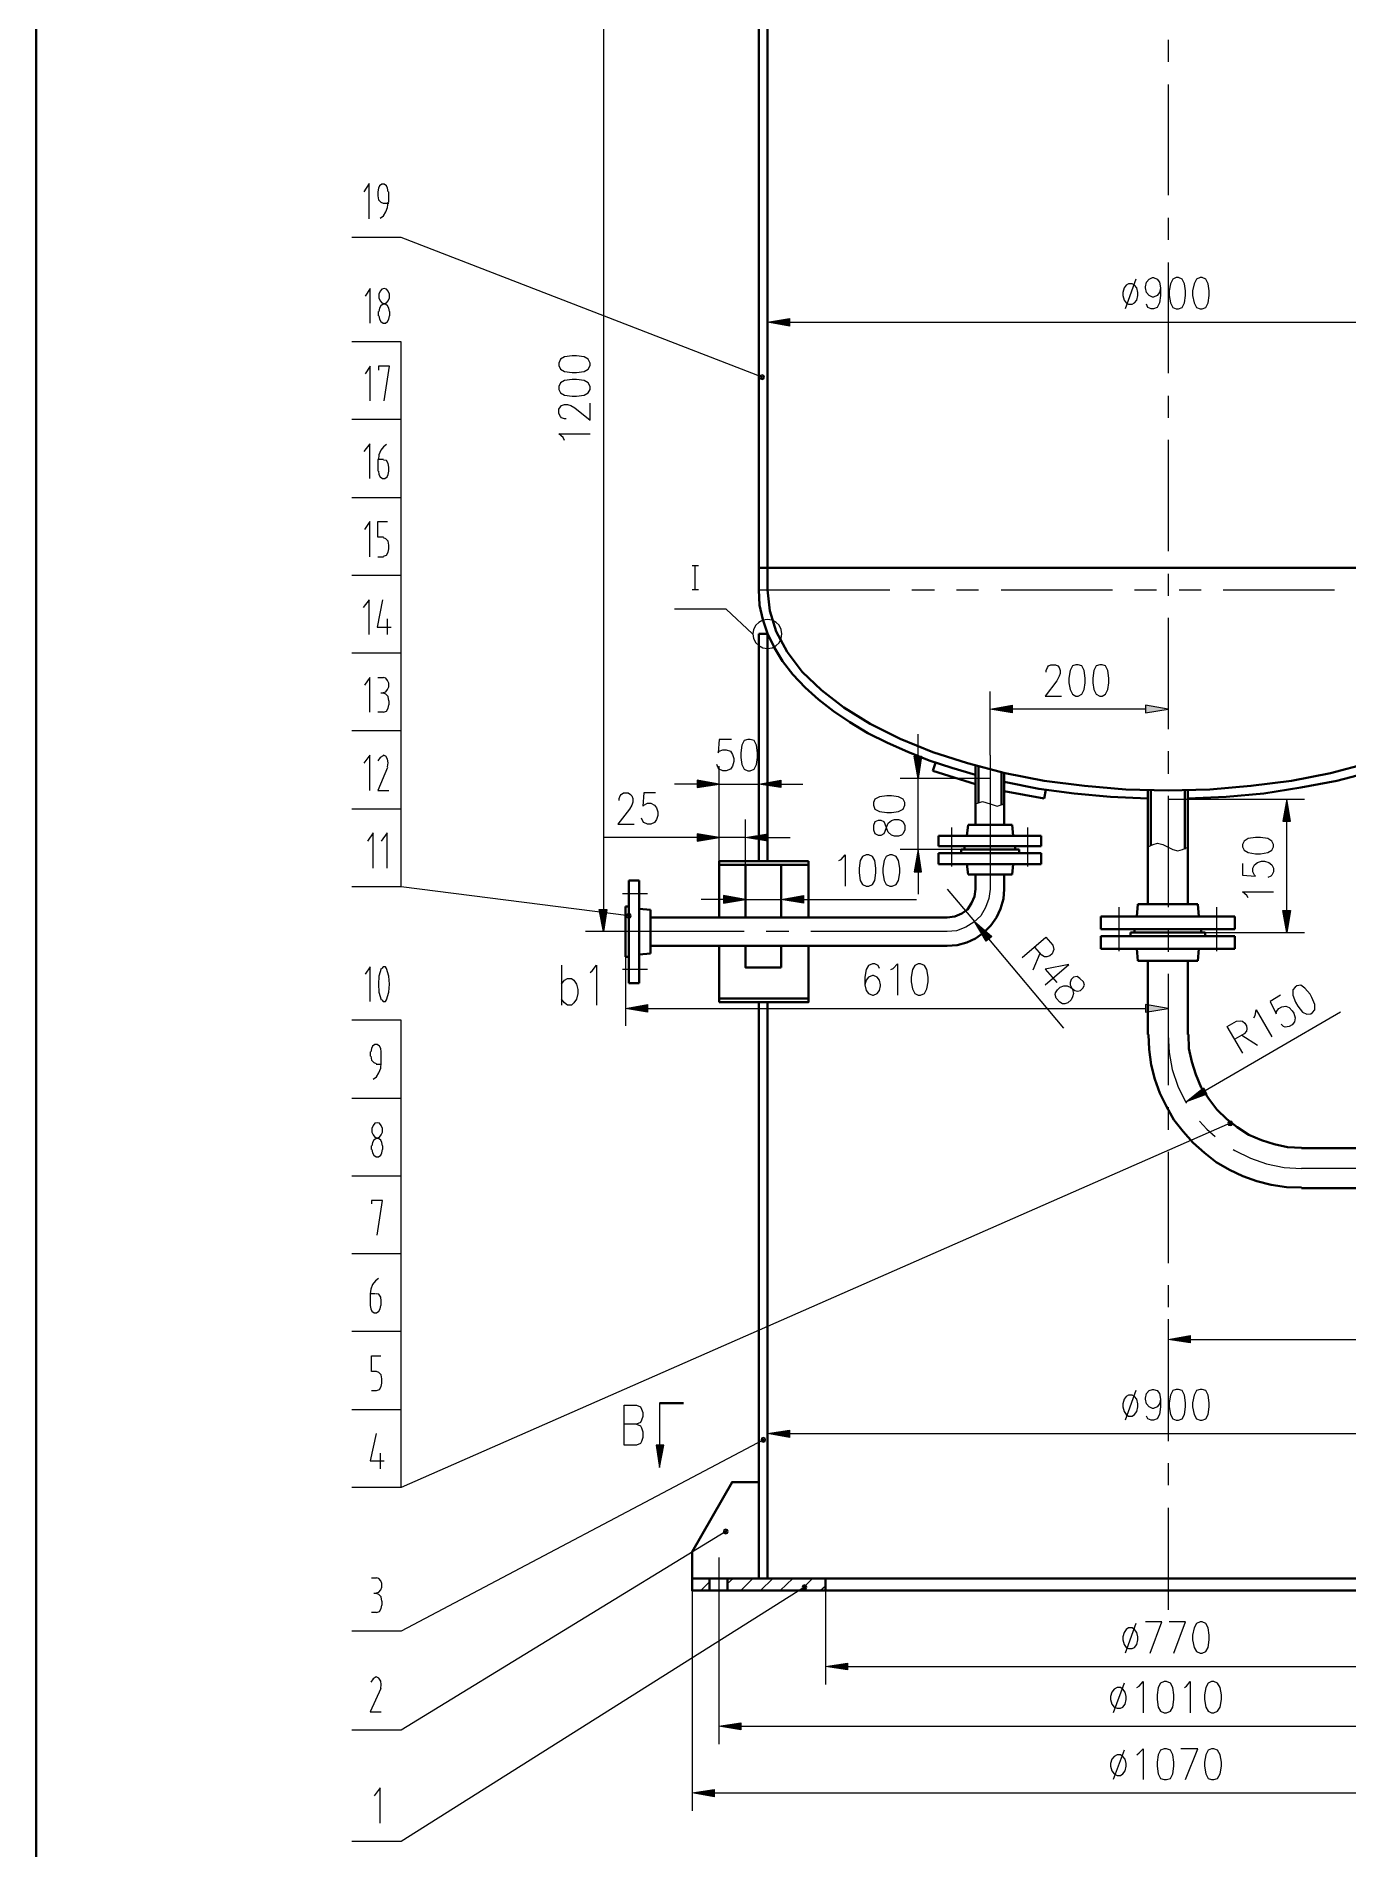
# Model space of a CAD drawing. Header units: millimetres. Extents: x -830 to 4759, y -3917 to 4295.
# Drawn here: x -830 to 645, y -495 to 1544 of the extents above; entities that cross this region are included whole.
import ezdxf

# ---------------------------------------------------------------- set-up
doc = ezdxf.new("R2010")
doc.units = ezdxf.units.MM
doc.layers.add('1', color=7, linetype='Continuous')

msp = doc.modelspace()

# ---------------------------------------------------------------- hatches: boundary and pattern name
h = msp.add_hatch(color=0)
h.dxf.hatch_style = 2
h.paths.add_polyline_path([(16.5, 1226.3), (16.5, 1217.9), (-8.3, 1222.4)])
h = msp.add_hatch(color=0)
h.dxf.hatch_style = 2
h.paths.add_polyline_path([(266.7, 791.7), (266.7, 783.2), (241.9, 787.2)])
h = msp.add_hatch(color=0)
h.dxf.hatch_style = 2
h.paths.add_polyline_path([(416.5, 791.7), (416.5, 783.2), (442, 787.2)])
h = msp.add_hatch(color=0)
h.dxf.hatch_style = 2
h.paths.add_polyline_path([(156.6, 734.4), (165, 734.4), (161.1, 709.6)])
h = msp.add_hatch(color=0)
h.dxf.hatch_style = 2
h.paths.add_polyline_path([(-87.1, 707.7), (-87.1, 699.2), (-62.4, 703.1)])
h = msp.add_hatch(color=0)
h.dxf.hatch_style = 2
h.paths.add_polyline_path([(6.7, 707.7), (6.7, 699.2), (-18.1, 703.1)])
h = msp.add_hatch(color=0)
h.dxf.hatch_style = 2
h.paths.add_polyline_path([(571, 661.4), (579.4, 661.4), (575.5, 686.2)])
h = msp.add_hatch(color=0)
h.dxf.hatch_style = 2
h.paths.add_polyline_path([(-87.1, 647.1), (-87.1, 639.2), (-62.4, 643.2)])
h = msp.add_hatch(color=0)
h.dxf.hatch_style = 2
h.paths.add_polyline_path([(-7.7, 647.1), (-7.7, 639.2), (-33.1, 643.2)])
h = msp.add_hatch(color=0)
h.dxf.hatch_style = 2
h.paths.add_polyline_path([(156.6, 604.7), (165, 604.7), (161.1, 629.5)])
h = msp.add_hatch(color=0)
h.dxf.hatch_style = 2
h.paths.add_polyline_path([(-57.8, 578), (-57.8, 569.5), (-33.1, 573.4)])
h = msp.add_hatch(color=0)
h.dxf.hatch_style = 2
h.paths.add_polyline_path([(32.1, 578), (32.1, 569.5), (7.3, 573.4)])
h = msp.add_hatch(color=0)
h.dxf.hatch_style = 2
h.paths.add_polyline_path([(-197.3, 562.4), (-188.8, 562.4), (-192.7, 537.6)])
h = msp.add_hatch(color=0)
h.dxf.hatch_style = 2
h.paths.add_polyline_path([(571, 561.1), (579.4, 561.1), (575.5, 536.3)])
h = msp.add_hatch(color=0)
h.dxf.hatch_style = 2
h.paths.add_polyline_path([(243.9, 531.7), (237.4, 526.5), (224.3, 548.7)])
h = msp.add_hatch(color=0)
h.dxf.hatch_style = 2
h.paths.add_polyline_path([(-143.2, 455.5), (-143.2, 447), (-167.9, 450.9)])
h = msp.add_hatch(color=0)
h.dxf.hatch_style = 2
h.paths.add_polyline_path([(416.5, 455.5), (416.5, 447), (442, 450.9)])
h = msp.add_hatch(color=0)
h.dxf.hatch_style = 2
h.paths.add_polyline_path([(481.7, 361.7), (485.6, 354.5), (462.2, 346)])
h = msp.add_hatch(color=0)
h.dxf.hatch_style = 2
h.paths.add_polyline_path([(466.7, 83.4), (466.7, 75), (442, 78.9)])
h = msp.add_hatch(color=0)
h.dxf.hatch_style = 2
h.paths.add_polyline_path([(-124.9, -39.7), (-133.4, -39.7), (-129.5, -65.1)])
h = msp.add_hatch(color=0)
h.dxf.hatch_style = 2
h.paths.add_polyline_path([(16.5, -22.8), (16.5, -31.3), (-8.3, -26.7)])
h = msp.add_hatch(color=0)
h.dxf.hatch_style = 2
h.paths.add_polyline_path([(81.6, -284.7), (81.6, -292.5), (56.9, -288.6)])
h = msp.add_hatch(color=0)
h.dxf.hatch_style = 2
h.paths.add_polyline_path([(-38.3, -351.8), (-38.3, -359.7), (-63, -355.7)])
h = msp.add_hatch(color=0)
h.dxf.hatch_style = 2
h.paths.add_polyline_path([(-68.2, -426.8), (-68.2, -435.2), (-93, -430.7)])

# ---------------------------------------------------------------- linework, layer by layer
at = {"layer": '1', "color": 0, "lineweight": 50}
for points in [[(-830, -3912.2), (-830, 4295.4), (4758.8, 4295.4), (4758.8, -3912.2), (-830, -3912.2)], [(-18.1, 946.1), (-18.1, 1720.9)], [(-8.3, 946.1), (-8.3, 1720.9)], [(-18.1, 946.1), (901.3, 946.1)], [(225.6, 713.5), (198.9, 721.3), (173.5, 729.8), (149.4, 739.6), (126.6, 749.4), (104.4, 760.4), (84.2, 772.8), (66, 785.2), (49, 798.2), (34.1, 811.9), (20.4, 826.3), (8.6, 841.2), (-0.5, 856.2), (-8.3, 872.5), (-13.5, 888.2), (-17.4, 904.4), (-18.1, 921.4), (-18.1, 946.1)], [(-8.3, 946.1), (-8.3, 921.4)], [(666.8, 726.6), (624.4, 715.5), (580.7, 707), (535.1, 701.1), (488.9, 697.2), (442, 695.9), (394.4, 697.2), (348.1, 701.1), (302.5, 707), (258.9, 715.5), (216.5, 726.6), (177.4, 738.9), (140.9, 753.9), (107, 770.9), (77.7, 789.1), (52.3, 808.7), (30.8, 829.5), (13.9, 851.7), (1.5, 874.5), (-5.7, 897.9), (-8.3, 921.4)], [(901.3, 921.4), (899.4, 897.9), (892.9, 875.1), (881.8, 853), (867.4, 831.5), (848.6, 811.3), (826.4, 791.7), (801, 774.1), (772.3, 757.2), (740.4, 742.2), (706.5, 728.5), (670, 716.8), (631.6, 707), (591.2, 699.2), (549.5, 692.7), (507.1, 688.8), (464.1, 686.8)], [(-18.1, 616.4), (-18.1, 871.9)], [(-8.3, 871.9), (-18.1, 871.9)], [(-8.3, 616.4), (-8.3, 871.9)], [(177.4, 718.1), (180.7, 727.2)], [(225.6, 703.1), (177.4, 718.1)], [(225.6, 724), (225.6, 657.5)], [(228.9, 723.3), (228.9, 682.3)], [(254.9, 716.8), (254.9, 679.6)], [(257.6, 716.1), (257.6, 657.5)], [(419.1, 686.8), (377.4, 688.8), (336.4, 692.7), (296.6, 697.9), (257.6, 705.7)], [(302.5, 686.8), (257.6, 695.3)], [(302.5, 686.8), (304.5, 696.6)], [(419.1, 696.6), (419.1, 568.2)], [(422.4, 696.6), (422.4, 634)], [(460.8, 696.6), (460.8, 630.1)], [(464.1, 696.6), (464.1, 568.2)], [(215.8, 645.1), (217.2, 657.5)], [(266.7, 657.5), (217.2, 657.5)], [(268, 645.1), (266.7, 657.5)], [(299.3, 645.1), (183.9, 645.1)], [(183.9, 633.4), (183.9, 645.1)], [(183.9, 633.4), (299.3, 633.4)], [(213.2, 633.4), (213.2, 629.5)], [(269.9, 633.4), (269.9, 629.5)], [(299.3, 645.1), (299.3, 633.4)], [(-62.4, 616.4), (-62.4, 553.2)], [(-62.4, 616.4), (38, 616.4)], [(-62.4, 612.5), (38, 612.5)], [(-33.1, 612.5), (-33.1, 553.2)], [(7.3, 612.5), (7.3, 553.2)], [(38, 616.4), (38, 553.2)], [(183.9, 625.6), (299.3, 625.6)], [(183.9, 613.2), (183.9, 625.6)], [(299.3, 613.2), (183.9, 613.2)], [(209.3, 629.5), (274.5, 629.5)], [(209.3, 625.6), (209.3, 629.5)], [(215.8, 613.2), (217.2, 601.5)], [(268, 613.2), (266.7, 601.5)], [(274.5, 625.6), (274.5, 629.5)], [(299.3, 625.6), (299.3, 613.2)], [(-164, 594.9), (-164, 479.6)], [(-164, 594.9), (-152.3, 594.9)], [(-152.3, 479.6), (-152.3, 594.9)], [(217.2, 601.5), (266.7, 601.5)], [(225.6, 585.2), (225.6, 601.5)], [(257.6, 585.2), (257.6, 601.5)], [(193.7, 521.3), (204.8, 522), (215.8, 525.2), (225.6, 529.8), (234.7, 536.3), (242.6, 544.1), (249.1, 553.2), (253.6, 563), (256.9, 574.1), (257.6, 585.2)], [(193.7, 553.2), (202.2, 554.5), (210, 557.8), (216.5, 562.4), (221.1, 569.5), (224.3, 576.7), (225.6, 585.2)], [(-167.9, 508.9), (-167.9, 565.6)], [(-164, 565.6), (-167.9, 565.6)], [(-152.3, 563), (-139.9, 561.7)], [(-139.9, 512.8), (-139.9, 561.7)], [(193.7, 553.2), (-139.9, 553.2)], [(516.9, 554.5), (366.4, 554.5)], [(366.4, 540.2), (366.4, 554.5)], [(406.8, 554.5), (408.1, 568.2)], [(475.2, 568.2), (408.1, 568.2)], [(476.5, 554.5), (475.2, 568.2)], [(516.9, 554.5), (516.9, 540.2)], [(-167.9, 537.6), (-167.9, 536.9)], [(366.4, 540.2), (516.9, 540.2)], [(366.4, 532.4), (516.9, 532.4)], [(366.4, 518), (366.4, 532.4)], [(399.6, 536.3), (483.7, 536.3)], [(399.6, 532.4), (399.6, 536.3)], [(404.2, 540.2), (404.2, 536.3)], [(479.1, 540.2), (479.1, 536.3)], [(483.7, 532.4), (483.7, 536.3)], [(516.9, 532.4), (516.9, 518)], [(-152.3, 511.5), (-139.9, 512.8)], [(193.7, 521.3), (-139.9, 521.3)], [(-62.4, 521.3), (-62.4, 458.1)], [(38, 521.3), (38, 458.1), (-62.4, 458.1)], [(-33.1, 521.3), (-33.1, 497.2), (7.3, 497.2)], [(7.3, 521.3), (7.3, 497.2)], [(516.9, 518), (366.4, 518)], [(406.8, 518), (408.1, 504.4)], [(476.5, 518), (475.2, 504.4)], [(-164, 508.9), (-167.9, 508.9)], [(408.1, 504.4), (475.2, 504.4)], [(419.1, 421.6), (419.1, 504.4)], [(464.1, 421.6), (464.1, 504.4)], [(-152.3, 479.6), (-164, 479.6)], [(-62.4, 462), (38, 462)], [(-18.1, -189.6), (-18.1, 458.1)], [(-8.3, -189.6), (-8.3, 458.1)], [(419.8, 421.6), (420.5, 404.7), (423.1, 387.7), (427, 371.4), (432.8, 355.8), (440, 340.8), (448.5, 325.8), (458.9, 312.8), (470, 299.8), (483, 288.7), (496, 278.3), (511, 269.8), (526, 262.6), (541.6, 256.8), (557.9, 252.8), (574.9, 250.2), (591.8, 249.6)], [(464.8, 421.6), (465.4, 406), (468.7, 391), (473.2, 376.6), (479.1, 362.3), (487.6, 349.3), (496.7, 337.6), (507.8, 326.5), (519.5, 317.4), (532.5, 308.9), (546.9, 303), (561.2, 298.5), (576.2, 295.2), (591.8, 294.5)], [(591.8, 293.9), (1009.5, 293.9)], [(591.8, 248.9), (1009.5, 248.9)], [(-102.8, 7.2), (-129.5, 7.2)], [(-93, -189.6), (-93, -159.6), (-48, -81.4), (-18.1, -81.4)], [(976.3, -203.3), (-93, -203.3), (-93, -189.6), (976.3, -189.6)], [(-93, -189.6), (-18.1, -189.6)], [(-73.5, -189.6), (-73.5, -203.3)], [(-53.3, -189.6), (-53.3, -203.3)], [(56.9, -203.3), (56.9, -189.6)]]:
    msp.add_lwpolyline(points, dxfattribs=at)
at = {"layer": '1', "color": 0, "lineweight": 25}
for points in [[(-192.7, 1711.8), (-192.7, 562.4)], [(442, 1539.8), (442, 1515)], [(442, 1489.6), (442, 1365.1)], [(-456, 1338.4), (-456, 1378.2), (-461.8, 1369)], [(-434.4, 1369), (-435.1, 1372.9), (-436.4, 1375.6), (-439, 1377.5), (-441.6, 1377.5), (-444.2, 1375.6), (-445.5, 1372.9), (-446.2, 1369)], [(-446.2, 1369), (-446.2, 1364.5)], [(-433.8, 1357.3), (-433.8, 1369)], [(-446.2, 1364.5), (-445.5, 1359.9), (-442.9, 1357.3), (-440.3, 1356)], [(-443.6, 1339.1), (-439.7, 1341.7), (-437.1, 1346.2), (-435.1, 1351.4), (-434.4, 1357.3)], [(-440.3, 1356), (-433.8, 1356)], [(442, 1339.7), (442, 1315)], [(-14.2, 1160.5), (-420.1, 1317.6), (-475.5, 1317.6)], [(442, 1289.5), (442, 1165.1)], [(397.6, 1265.4), (395, 1264.1), (392.4, 1260.9), (391.1, 1255.7), (391.1, 1252.4), (392.4, 1247.2), (395, 1243.9), (397.6, 1242.6), (401.6, 1242.6), (404.2, 1243.9), (406.8, 1247.2), (408.1, 1252.4), (408.1, 1255.7), (406.8, 1260.9), (404.2, 1264.1), (401.6, 1265.4), (397.6, 1265.4)], [(405.5, 1270.6), (393.7, 1237.4)], [(433.5, 1260.9), (432.2, 1255.7), (429.6, 1252.4), (425.7, 1250.4), (424.4, 1250.4), (420.5, 1252.4), (417.8, 1255.7), (416.5, 1260.9), (416.5, 1262.2), (417.8, 1267.4), (420.5, 1270.6), (424.4, 1272.6), (425.7, 1272.6), (429.6, 1270.6), (432.2, 1267.4), (433.5, 1260.9), (433.5, 1252.4), (432.2, 1243.9), (429.6, 1238.7), (425.7, 1237.4), (423.1, 1237.4), (419.1, 1238.7), (417.8, 1242.6)], [(451.1, 1272.6), (447.2, 1270.6), (444.6, 1265.4), (443.3, 1257.6), (443.3, 1252.4), (444.6, 1243.9), (447.2, 1238.7), (451.1, 1237.4), (453.7, 1237.4), (457.6, 1238.7), (460.2, 1243.9), (461.5, 1252.4), (461.5, 1257.6), (460.2, 1265.4), (457.6, 1270.6), (453.7, 1272.6), (451.1, 1272.6)], [(477.8, 1272.6), (473.9, 1270.6), (471.3, 1265.4), (469.3, 1257.6), (469.3, 1252.4), (471.3, 1243.9), (473.9, 1238.7), (477.8, 1237.4), (480.4, 1237.4), (484.3, 1238.7), (486.9, 1243.9), (488.2, 1252.4), (488.2, 1257.6), (486.9, 1265.4), (484.3, 1270.6), (480.4, 1272.6), (477.8, 1272.6)], [(-454.6, 1221.1), (-454.6, 1260.2), (-460.5, 1251.7)], [(-439, 1260.2), (-441.6, 1259.6), (-443.6, 1257), (-444.9, 1253.7), (-444.9, 1249.8), (-443.6, 1246.5), (-441.6, 1243.9), (-439, 1243.3), (-436.4, 1243.9), (-434.4, 1246.5), (-433.1, 1249.8), (-433.1, 1253.7), (-434.4, 1257), (-436.4, 1259.6), (-439, 1260.2)], [(-445.5, 1229.6), (-445.5, 1234.2)], [(-433.1, 1234.2), (-433.8, 1238.1), (-435.1, 1240.7), (-437.7, 1242.6), (-440.3, 1242.6), (-442.9, 1240.7), (-444.2, 1238.1), (-444.9, 1234.2)], [(-444.9, 1229.6), (-444.2, 1225.7), (-442.9, 1223.1), (-440.3, 1221.1), (-437.7, 1221.1), (-435.1, 1223.1), (-433.8, 1225.7), (-433.1, 1229.6)], [(-433.1, 1234.2), (-433.1, 1229.6)], [(-8.3, 1192.5), (-8.3, 1242.6)], [(16.5, 1226.3), (16.5, 1217.9), (-8.3, 1222.4), (16.5, 1226.3)], [(16.5, 1222.4), (866.8, 1222.4)], [(-420.1, 1113), (-420.1, 1200.3), (-475.5, 1200.3)], [(-242.9, 1173.6), (-240.9, 1169.6), (-236.4, 1167), (-227.9, 1165.7), (-222.7, 1165.7), (-214.2, 1167), (-209.6, 1169.6), (-207.7, 1173.6), (-207.7, 1176.2), (-209.6, 1180.7), (-214.2, 1183.3), (-222.7, 1184.6), (-227.9, 1184.6), (-236.4, 1183.3), (-240.9, 1180.7), (-242.9, 1176.2), (-242.9, 1173.6)], [(-454.6, 1133.8), (-454.6, 1172.9), (-460.5, 1164.4)], [(-439, 1133.8), (-433.1, 1172.9), (-445.5, 1172.9), (-445.5, 1168.3)], [(-14.2, 1163.1), (-16.1, 1162.5), (-16.8, 1160.5), (-16.1, 1158.6), (-14.2, 1157.9), (-12.2, 1158.6), (-11.6, 1160.5), (-12.2, 1162.5), (-14.2, 1163.1)], [(-14.2, 1161.8), (-15.5, 1161.2), (-14.8, 1159.2), (-13.5, 1159.2), (-12.9, 1161.2), (-14.2, 1161.8)], [(-242.9, 1146.8), (-240.9, 1142.9), (-236.4, 1140.3), (-227.9, 1139), (-222.7, 1139), (-214.2, 1140.3), (-209.6, 1142.9), (-207.7, 1146.8), (-207.7, 1150.1), (-209.6, 1154), (-214.2, 1156.6), (-222.7, 1157.9), (-227.9, 1157.9), (-236.4, 1156.6), (-240.9, 1154), (-242.9, 1150.1), (-242.9, 1146.8)], [(-234.4, 1113.6), (-236.4, 1113.6), (-239.6, 1114.9), (-240.9, 1116.2), (-242.9, 1119.5), (-242.9, 1124.7), (-240.9, 1127.3), (-239.6, 1128.6), (-236.4, 1129.9), (-233.1, 1129.9), (-229.2, 1128.6), (-224.6, 1126), (-207.7, 1112.3), (-207.7, 1131.2)], [(442, 1139.7), (442, 1114.9)], [(-420.1, 1025), (-420.1, 1113), (-475.5, 1113)], [(-455.3, 1046.5), (-455.3, 1085.6), (-461.8, 1077.1)], [(-436.4, 1084.9), (-439.7, 1082.3), (-442.9, 1078.4), (-444.9, 1073.2), (-445.5, 1068)], [(-236.4, 1089.5), (-237.7, 1092.8), (-242.9, 1096.7), (-207.7, 1096.7)], [(442, 1090.2), (442, 965)], [(-446.2, 1068), (-446.2, 1055)], [(-439.7, 1068), (-446.2, 1068)], [(-433.8, 1059.5), (-434.4, 1063.4), (-436.4, 1066.7), (-439.7, 1067.3)], [(-445.5, 1055), (-444.9, 1051.1), (-443.6, 1048.4), (-441, 1046.5), (-438.4, 1046.5), (-435.8, 1048.4), (-434.4, 1051.1), (-433.8, 1055)], [(-433.8, 1055), (-433.8, 1059.5)], [(-420.1, 937.7), (-420.1, 1025), (-475.5, 1025)], [(-455.3, 958.5), (-455.3, 998.3), (-461.2, 989.2)], [(-439.7, 980.7), (-446.2, 980.7), (-446.2, 998.3), (-435.1, 998.3)], [(-433.8, 971.6), (-434.4, 976.1), (-437.1, 978.7), (-439.7, 980)], [(-446.2, 958.5), (-439.7, 958.5)], [(-439.7, 959.2), (-436.4, 960.5), (-434.4, 963.7), (-433.8, 967.7)], [(-433.8, 967.7), (-433.8, 971.6)], [(-420.1, 850.4), (-420.1, 937.7), (-475.5, 937.7)], [(-93, 948.8), (-85.8, 948.8)], [(-89.8, 948.8), (-89.8, 922)], [(442, 939.6), (442, 914.9)], [(-93, 922), (-85.8, 922)], [(-18.1, 921.4), (129.2, 921.4)], [(153.9, 921.4), (179.4, 921.4)], [(204.1, 921.4), (228.9, 921.4)], [(254.3, 921.4), (379.4, 921.4)], [(404.2, 921.4), (428.9, 921.4)], [(454.3, 921.4), (479.1, 921.4)], [(503.9, 921.4), (629, 921.4)], [(-456, 871.2), (-456, 910.3), (-462.5, 901.8)], [(-441, 910.3), (-446.8, 879.7), (-431.2, 879.7)], [(-54.6, 899.9), (-112.6, 899.9)], [(-25.2, 871.9), (-54.6, 899.9)], [(-435.8, 888.8), (-435.8, 871.2)], [(-8.3, 888.2), (-13.5, 887.5), (-18.1, 884.9), (-21.3, 881.6), (-23.9, 877.1), (-24.6, 871.9), (-23.9, 866.7), (-21.3, 862.1), (-18.1, 858.8), (-13.5, 856.2), (-8.3, 855.6), (-3.1, 856.2), (1.5, 858.8), (4.7, 862.1), (7.3, 866.7), (8, 871.9), (7.3, 877.1), (4.7, 881.6), (1.5, 884.9), (-3.1, 887.5), (-8.3, 888.2)], [(442, 890.1), (442, 765)], [(-420.1, 763), (-420.1, 850.4), (-475.5, 850.4)], [(305.1, 828.9), (305.1, 830.8), (306.4, 834.1), (307.7, 836), (310.3, 837.3), (315.5, 837.3), (318.1, 836), (319.5, 834.1), (320.8, 830.8), (320.8, 827.6), (319.5, 824.3), (316.8, 819.1), (303.8, 802.1), (322.1, 802.1)], [(338.3, 837.3), (334.4, 836), (331.8, 830.8), (330.5, 822.3), (330.5, 817.1), (331.8, 809.3), (334.4, 804.1), (338.3, 802.1), (341, 802.1), (344.9, 804.1), (347.5, 809.3), (348.8, 817.1), (348.8, 822.3), (347.5, 830.8), (344.9, 836), (341, 837.3), (338.3, 837.3)], [(365.1, 837.3), (361.2, 836), (358.5, 830.8), (357.2, 822.3), (357.2, 817.1), (358.5, 809.3), (361.2, 804.1), (365.1, 802.1), (367.7, 802.1), (371.6, 804.1), (374.2, 809.3), (375.5, 817.1), (375.5, 822.3), (374.2, 830.8), (371.6, 836), (367.7, 837.3), (365.1, 837.3)], [(-455.3, 783.9), (-455.3, 823), (-461.2, 814.5)], [(-446.2, 823), (-439.7, 823)], [(-439.7, 806.1), (-437.1, 806.7), (-435.1, 809.3), (-433.8, 812.6), (-433.8, 816.5), (-435.1, 819.7), (-437.1, 822.3), (-439.7, 823)], [(442, 815.8), (442, 767.6)], [(-439.7, 805.4), (-442.9, 805.4)], [(-433.8, 796.9), (-434.4, 801.5), (-437.1, 804.1), (-439.7, 805.4)], [(-433.8, 796.9), (-433.8, 792.4)], [(241.9, 735.7), (241.9, 807.4)], [(-439.7, 783.9), (-446.2, 783.9)], [(-439.7, 783.9), (-436.4, 785.2), (-434.4, 788.5), (-433.8, 792.4)], [(266.7, 791.7), (266.7, 783.2), (241.9, 787.2), (266.7, 791.7)], [(416.5, 787.2), (266.7, 787.2)], [(416.5, 791.7), (416.5, 783.2), (442, 787.2), (416.5, 791.7)], [(-420.1, 675.1), (-420.1, 763), (-475.5, 763)], [(161.1, 734.4), (161.1, 759.1)], [(-455.3, 695.9), (-455.3, 735.7), (-461.8, 726.6)], [(-440.3, 735), (-443.6, 733.1), (-446.2, 729.2)], [(-435.1, 722.6), (-434.4, 727.2), (-435.1, 731.1), (-437.1, 734.4), (-440.3, 735.7)], [(-48.7, 753.3), (-62.4, 753.3), (-63.7, 738.3), (-62.4, 740.2), (-58.5, 741.5), (-54.6, 741.5), (-50, 740.2), (-47.4, 736.3), (-46.1, 731.8), (-46.1, 728.5), (-47.4, 723.3), (-50, 720), (-54.6, 718.1), (-58.5, 718.1), (-62.4, 720), (-63.7, 721.3), (-65, 725.3)], [(-30.5, 753.3), (-34.4, 752), (-37, 746.8), (-38.3, 738.3), (-38.3, 733.1), (-37, 725.3), (-34.4, 720), (-30.5, 718.1), (-27.9, 718.1), (-23.3, 720), (-20.7, 725.3), (-19.4, 733.1), (-19.4, 738.3), (-20.7, 746.8), (-23.3, 752), (-27.9, 753.3), (-30.5, 753.3)], [(156.6, 734.4), (165, 734.4), (161.1, 709.6), (156.6, 734.4)], [(241.9, 735.7), (241.9, 585.2), (240.6, 574.7), (236.7, 564.3), (231.5, 555.2), (223.7, 548), (214.5, 542.2), (204.1, 538.2), (193.7, 537.6)], [(442, 740.2), (442, 714.8)], [(-435.1, 722), (-446.2, 695.9), (-433.8, 695.9)], [(-62.4, 616.4), (-62.4, 723.3)], [(-18.1, 616.4), (-18.1, 723.3)], [(-175.1, 684.9), (-175.1, 686.8), (-173.8, 690.1), (-172.5, 691.4), (-169.9, 693.3), (-164.7, 693.3), (-162.1, 691.4), (-160.8, 690.1), (-159.5, 686.8), (-159.5, 682.9), (-160.8, 679.6), (-163.4, 675.1), (-176.4, 658.1), (-158.2, 658.1)], [(-134.1, 693.3), (-147.1, 693.3), (-148.4, 678.3), (-147.1, 679.6), (-143.2, 681.6), (-139.3, 681.6), (-135.4, 679.6), (-132.8, 676.4), (-131.5, 671.8), (-131.5, 667.9), (-132.8, 663.4), (-135.4, 660.1), (-139.3, 658.1), (-143.2, 658.1), (-147.1, 660.1), (-148.4, 661.4), (-149.7, 664.7)], [(-87.1, 703.1), (-112.6, 703.1)], [(-87.1, 707.7), (-87.1, 699.2), (-62.4, 703.1), (-87.1, 707.7)], [(-62.4, 703.1), (-18.1, 703.1)], [(6.7, 707.7), (6.7, 699.2), (-18.1, 703.1), (6.7, 707.7)], [(6.7, 703.1), (31.4, 703.1)], [(241.9, 709.6), (140.9, 709.6)], [(161.1, 629.5), (161.1, 709.6)], [(-420.1, 587.8), (-420.1, 675.1), (-475.5, 675.1)], [(110.9, 679.6), (112.2, 675.1), (117.5, 672.5), (125.9, 671.2), (131.1, 671.2), (139, 672.5), (144.2, 675.1), (146.1, 679.6), (146.1, 682.3), (144.2, 686.2), (139, 688.8), (131.1, 690.1), (125.9, 690.1), (117.5, 688.8), (112.2, 686.2), (110.9, 682.3), (110.9, 679.6)], [(225.6, 680.9), (233.4, 683.6), (241.9, 680.9), (249.7, 678.3), (257.6, 680.9)], [(442, 690.1), (442, 565)], [(442, 686.2), (595.1, 686.2)], [(571, 661.4), (579.4, 661.4), (575.5, 686.2), (571, 661.4)], [(-62.4, 612.5), (-62.4, 663.4)], [(-33.1, 612.5), (-33.1, 663.4)], [(110.9, 651.6), (112.2, 647.7), (116.2, 645.8), (119.4, 645.8), (122.7, 647.7), (124, 650.3), (125.9, 655.5), (127.2, 659.4), (131.1, 662.1), (134.4, 663.4), (139, 663.4), (142.2, 662.1), (144.2, 660.7), (146.1, 656.8), (146.1, 651.6), (144.2, 647.7), (142.2, 645.8), (139, 644.5), (134.4, 644.5), (131.1, 645.8), (127.2, 649), (125.9, 652.9), (124, 658.1), (122.7, 660.7), (119.4, 662.1), (116.2, 662.1), (112.2, 660.7), (110.9, 656.8), (110.9, 651.6)], [(198.9, 610.6), (198.9, 654.2)], [(284.3, 610.6), (284.3, 654.2)], [(575.5, 561.1), (575.5, 661.4)], [(-451.4, 608.6), (-451.4, 648.4), (-457.9, 639.2)], [(-435.8, 608.6), (-435.8, 648.4), (-442.3, 639.2)], [(-87.1, 643.2), (-191.4, 643.2)], [(-87.1, 647.1), (-87.1, 639.2), (-62.4, 643.2), (-87.1, 647.1)], [(-33.1, 643.2), (-62.4, 643.2)], [(-7.7, 647.1), (-7.7, 639.2), (-33.1, 643.2), (-7.7, 647.1)], [(-7.7, 643.2), (17.1, 643.2)], [(419.1, 632.7), (425, 635.3), (430.2, 636.6), (436.1, 635.3), (442, 632.1), (447.2, 629.5), (453, 628.2), (458.2, 629.5), (464.1, 632.1)], [(525.4, 632.7), (527.3, 628.8), (531.9, 626.2), (540.3, 624.9), (545.6, 624.9), (554, 626.2), (558.6, 628.8), (560.5, 632.7), (560.5, 635.3), (558.6, 639.2), (554, 641.9), (545.6, 643.2), (540.3, 643.2), (531.9, 641.9), (527.3, 639.2), (525.4, 635.3), (525.4, 632.7)], [(71.8, 617.1), (74.5, 618.4), (79, 623.6), (79, 588.4)], [(102.5, 623.6), (98.6, 621.7), (96, 617.1), (94.7, 608.6), (94.7, 603.4), (96, 594.9), (98.6, 590.4), (102.5, 588.4), (105.7, 588.4), (109.6, 590.4), (112.2, 594.9), (113.5, 603.4), (113.5, 608.6), (112.2, 617.1), (109.6, 621.7), (105.7, 623.6), (102.5, 623.6)], [(129.2, 623.6), (125.3, 621.7), (122.7, 617.1), (121.4, 608.6), (121.4, 603.4), (122.7, 594.9), (125.3, 590.4), (129.2, 588.4), (131.8, 588.4), (136.4, 590.4), (139, 594.9), (140.3, 603.4), (140.3, 608.6), (139, 617.1), (136.4, 621.7), (131.8, 623.6), (129.2, 623.6)], [(213.2, 629.5), (140.9, 629.5)], [(156.6, 604.7), (165, 604.7), (161.1, 629.5), (156.6, 604.7)], [(525.4, 613.8), (525.4, 600.8), (540.3, 599.5), (539, 600.8), (537.1, 604.7), (537.1, 608.6), (539, 612.5), (542.3, 615.1), (546.9, 616.4), (550.1, 616.4), (555.3, 615.1), (558.6, 612.5), (560.5, 608.6), (560.5, 604.7), (558.6, 600.8), (557.3, 599.5), (554, 598.2)], [(161.1, 604.7), (161.1, 579.3)], [(-164, 555.2), (-420.1, 587.8), (-475.5, 587.8)], [(-143.2, 579.9), (-171.2, 579.9)], [(-57.8, 573.4), (-82.6, 573.4)], [(-57.8, 578), (-57.8, 569.5), (-33.1, 573.4), (-57.8, 578)], [(-33.1, 574.7), (-33.1, 553.9)], [(-33.1, 573.4), (7.3, 573.4)], [(32.1, 578), (32.1, 569.5), (7.3, 573.4), (32.1, 578)], [(7.3, 574.7), (7.3, 553.9)], [(32.1, 573.4), (159.2, 573.4)], [(193.7, 585.2), (224.3, 548.7)], [(531.9, 575.4), (530.6, 578), (525.4, 581.9), (560.5, 581.9)], [(-197.3, 562.4), (-188.8, 562.4), (-192.7, 537.6), (-197.3, 562.4)], [(-164, 557.8), (-166, 557.1), (-166.6, 555.2), (-166, 553.2), (-164, 552.6), (-162.1, 553.2), (-161.4, 555.2), (-162.1, 557.1), (-164, 557.8)], [(-164, 556.5), (-165.3, 555.8), (-164.7, 553.9), (-163.4, 553.9), (-162.7, 555.8), (-164, 556.5)], [(386.6, 565), (386.6, 515.4)], [(496.7, 515.4), (496.7, 565)], [(571, 561.1), (579.4, 561.1), (575.5, 536.3), (571, 561.1)], [(-181, 537.6), (-212.9, 537.6)], [(-34.4, 537.6), (-187.5, 537.6)], [(15.8, 537.6), (-9.6, 537.6)], [(193.7, 537.6), (40.6, 537.6)], [(243.9, 531.7), (237.4, 526.5), (224.3, 548.7), (243.9, 531.7)], [(277.8, 508.3), (304.5, 531.1), (312.3, 522), (313.6, 517.4), (312.9, 515.4), (311.6, 512.2), (309, 510.2), (305.8, 508.9), (303.2, 508.9), (299.9, 510.9), (292.1, 520)], [(442, 540.2), (442, 514.8)], [(479.1, 536.3), (595.1, 536.3)], [(324.7, 428.8), (240.6, 529.1)], [(297.9, 512.8), (290.1, 493.9)], [(-454.6, 458.8), (-454.6, 497.8), (-460.5, 489.4)], [(-442.3, 495.9), (-444.9, 487.4), (-445.5, 478.3), (-444.9, 469.2), (-442.3, 460.7)], [(-441.6, 460.7), (-440.3, 458.8), (-437.7, 458.8), (-436.4, 460.7), (-433.8, 469.2), (-433.1, 478.3), (-433.8, 487.4), (-436.4, 495.9), (-437.7, 497.8), (-440.3, 497.8), (-441.6, 495.9)], [(-239.6, 499.8), (-239.6, 454.8)], [(-207.7, 491.3), (-205.1, 493.3), (-200.5, 499.8), (-200.5, 454.8)], [(-143.2, 494.6), (-171.2, 494.6)], [(-167.9, 508.9), (-167.9, 431.4)], [(117.5, 495.9), (116.2, 499.2), (112.2, 501.1), (109.6, 501.1), (105.1, 499.2), (102.5, 494.6), (101.2, 486.1), (101.2, 477.6), (102.5, 471.1), (105.1, 467.9), (109.6, 465.9), (110.9, 465.9), (114.9, 467.9), (117.5, 471.1), (118.8, 476.3), (118.8, 477.6), (117.5, 482.9), (114.9, 486.1), (110.9, 488.1), (109.6, 488.1), (105.1, 486.1), (102.5, 482.9), (101.2, 477.6)], [(130.5, 494.6), (133.1, 495.9), (137.7, 501.1), (137.7, 465.9)], [(161.1, 501.1), (157.2, 499.2), (154.6, 494.6), (153.3, 486.1), (153.3, 480.9), (154.6, 473.1), (157.2, 467.9), (161.1, 465.9), (163.7, 465.9), (168.3, 467.9), (170.9, 473.1), (172.2, 480.9), (172.2, 486.1), (170.9, 494.6), (168.3, 499.2), (163.7, 501.1), (161.1, 501.1)], [(303.8, 477.6), (330.5, 500.5), (303.8, 495.2), (316.8, 480.3)], [(442, 490), (442, 364.9)], [(-239.6, 478.3), (-236.4, 482.9), (-233.1, 484.8), (-228.5, 484.8), (-225.9, 482.9), (-222.7, 478.3), (-221.4, 472.4), (-221.4, 467.9), (-222.7, 461.4), (-225.9, 457.4), (-228.5, 454.8), (-233.1, 454.8), (-236.4, 457.4), (-239.6, 461.4)], [(342.9, 484.8), (339.7, 486.8), (335.7, 486.1), (333.1, 483.5), (331.8, 480.3), (331.8, 477.6), (334.4, 472.4), (335.7, 467.9), (334.4, 464), (333.1, 460.7), (329.2, 457.4), (326, 456.1), (323.4, 456.1), (320.1, 458.1), (316.2, 462.7), (314.9, 466.6), (315.5, 468.5), (317.5, 471.8), (320.8, 475), (324.7, 476.3), (328.6, 476.3), (332.5, 474.4), (337, 471.1), (340.3, 470.5), (343.6, 471.1), (346.2, 473.7), (348.1, 477), (346.8, 480.9), (342.9, 484.8)], [(584.7, 475), (582, 471.8), (582, 465.9), (585.3, 458.1), (587.9, 453.5), (593.1, 447), (597.7, 444.4), (602.2, 445.1), (604.2, 446.4), (606.8, 449.6), (606.8, 455.5), (603.6, 463.3), (601.6, 467.2), (595.7, 473.7), (591.2, 477), (586.6, 476.3), (584.7, 475)], [(-143.2, 455.5), (-143.2, 447), (-167.9, 450.9), (-143.2, 455.5)], [(-143.2, 450.9), (416.5, 450.9)], [(416.5, 455.5), (416.5, 447), (442, 450.9), (416.5, 455.5)], [(442, 465.3), (442, 431.4)], [(538.4, 440.5), (539.7, 443.1), (541, 449.6), (558.6, 419)], [(568.4, 465.9), (556.6, 458.8), (563.2, 445.1), (563.8, 447.7), (566.4, 450.9), (569.7, 452.9), (574.2, 453.5), (578.1, 452.2), (581.4, 448.3), (583.4, 445.7), (584.7, 440.5), (584, 435.9), (581.4, 432.7), (578.1, 430.7), (573.6, 430.1), (571.6, 430.7), (569, 433.3)], [(-420.1, 349.9), (-420.1, 437.9), (-475.5, 437.9)], [(635.5, 447), (483.7, 358.4)], [(526, 400.8), (508.4, 430.7), (518.8, 436.6), (523.4, 437.2), (525.4, 436.6), (528, 434.6), (529.9, 431.4), (530.6, 428.1), (529.9, 425.5), (527.3, 422.3), (516.9, 416.4)], [(-442.3, 402.1), (-442.9, 406), (-444.2, 408.6), (-446.8, 410.5), (-449.4, 410.5), (-452, 408.6), (-453.3, 406), (-454, 402.1)], [(442, 421.6), (443.3, 401.4), (446.5, 382.5), (453, 363.6), (461.5, 346), (462.8, 344.7)], [(524.7, 421), (542.3, 409.9)], [(-454.6, 402.1), (-454.6, 397.5)], [(-454, 397.5), (-453.3, 392.9), (-450.7, 390.3), (-448.1, 389)], [(-451.4, 371.4), (-447.5, 374), (-444.9, 378.6), (-442.9, 383.8), (-442.3, 389.7)], [(-448.1, 388.4), (-442.3, 388.4)], [(-442.3, 389.7), (-442.3, 402.1)], [(-420.1, 262.6), (-420.1, 349.9), (-475.5, 349.9)], [(481.7, 361.7), (485.6, 354.5), (462.2, 346), (481.7, 361.7)], [(442, 340.2), (442, 314.7)], [(511.7, 321.9), (-420.1, -87.3), (-475.5, -87.3)], [(-446.8, 322.6), (-449.4, 321.9), (-451.4, 319.3), (-452.7, 316.1), (-452.7, 312.1), (-451.4, 308.9), (-449.4, 306.3), (-446.8, 305.6), (-444.2, 306.3), (-442.3, 308.9), (-441, 312.1), (-441, 316.1), (-442.3, 319.3), (-444.2, 321.9), (-446.8, 322.6)], [(477.1, 324.5), (485.6, 315.4), (494.7, 306.9)], [(511.7, 324.5), (509.7, 323.9), (509.1, 321.9), (509.7, 320), (511.7, 319.3), (513.6, 320), (514.3, 321.9), (513.6, 323.9), (511.7, 324.5)], [(511.7, 323.2), (510.4, 322.6), (511, 320.6), (512.3, 320.6), (513, 322.6), (511.7, 323.2)], [(-453.3, 292.6), (-453.3, 296.5)], [(-441, 296.5), (-441.6, 300.4), (-442.9, 303), (-445.5, 305), (-448.1, 305), (-450.7, 303), (-452, 300.4), (-452.7, 296.5)], [(-452.7, 292.6), (-452, 288.7), (-450.7, 286.1), (-448.1, 284.1), (-445.5, 284.1), (-442.9, 286.1), (-441.6, 288.7), (-441, 292.6)], [(-441, 296.5), (-441, 292.6)], [(442, 290), (442, 164.9)], [(514.9, 292.6), (516.9, 291.3), (534.5, 282.8), (552.7, 276.3), (572.3, 272.4), (591.8, 271.1)], [(706.5, 271.1), (591.8, 271.1)], [(-420.1, 175.3), (-420.1, 262.6), (-475.5, 262.6)], [(-446.8, 196.2), (-441, 235.3), (-453.3, 235.3), (-453.3, 231.3)], [(-420.1, 88), (-420.1, 175.3), (-475.5, 175.3)], [(-445.5, 147.3), (-448.8, 144.7), (-452, 140.8), (-454, 135.6), (-454.6, 130.3)], [(-454.6, 130.3), (-454.6, 117.3)], [(-448.8, 130.3), (-454.6, 130.3)], [(-442.3, 122.5), (-442.9, 126.4), (-444.9, 129.7), (-448.1, 130.3)], [(442, 140.1), (442, 115.4)], [(-454.6, 117.3), (-454, 113.4), (-452.7, 110.8), (-450.1, 108.8), (-447.5, 108.8), (-444.9, 110.8), (-443.6, 113.4), (-442.9, 117.3)], [(-442.3, 117.3), (-442.3, 121.9)], [(-420.1, 0), (-420.1, 88), (-475.5, 88)], [(442, 101.7), (442, 59.3)], [(442, 89.9), (442, -35.2)], [(466.7, 83.4), (466.7, 75), (442, 78.9), (466.7, 83.4)], [(466.7, 78.9), (1016.7, 78.9)], [(-447.5, 43), (-453.3, 43), (-453.3, 60.6), (-442.9, 60.6)], [(-441.6, 34.6), (-442.3, 39.1), (-444.9, 41.7), (-447.5, 43)], [(-453.3, 21.5), (-447.5, 21.5)], [(-447.5, 21.5), (-444.2, 22.8), (-442.3, 26.1), (-441.6, 30)], [(-441.6, 30), (-441.6, 34.6)], [(405.5, 21.5), (393.7, -11.7)], [(433.5, 11.8), (432.2, 6.5), (429.6, 3.3), (425.7, 1.3), (424.4, 1.3), (420.5, 3.3), (417.8, 6.5), (416.5, 11.8), (416.5, 13.1), (417.8, 18.3), (420.5, 21.5), (424.4, 22.8), (425.7, 22.8), (429.6, 21.5), (432.2, 18.3), (433.5, 11.8), (433.5, 3.3), (432.2, -5.2), (429.6, -10.4), (425.7, -11.7), (423.1, -11.7), (419.1, -10.4), (417.8, -7.1)], [(451.1, 22.8), (447.2, 21.5), (444.6, 16.3), (443.3, 7.8), (443.3, 3.3), (444.6, -5.2), (447.2, -10.4), (451.1, -11.7), (453.7, -11.7), (457.6, -10.4), (460.2, -5.2), (461.5, 3.3), (461.5, 7.8), (460.2, 16.3), (457.6, 21.5), (453.7, 22.8), (451.1, 22.8)], [(477.8, 22.8), (473.9, 21.5), (471.3, 16.3), (469.3, 7.8), (469.3, 3.3), (471.3, -5.2), (473.9, -10.4), (477.8, -11.7), (480.4, -11.7), (484.3, -10.4), (486.9, -5.2), (488.2, 3.3), (488.2, 7.8), (486.9, 16.3), (484.3, 21.5), (480.4, 22.8), (477.8, 22.8)], [(-420.1, -87.3), (-420.1, 0), (-475.5, 0)], [(-155.6, -16.3), (-151, -18.2), (-149.7, -20.2), (-148.4, -24.7), (-148.4, -31.3), (-149.7, -35.8), (-151, -37.8), (-155.6, -39.7), (-169.2, -39.7), (-169.2, 5.2), (-155.6, 5.2), (-151, 3.3), (-149.7, 0.7), (-148.4, -3.2), (-148.4, -7.8), (-149.7, -11.7), (-151, -14.3), (-155.6, -16.3), (-169.2, -16.3)], [(-129.5, 7.2), (-129.5, -39.7)], [(397.6, 16.3), (395, 15), (392.4, 11.8), (391.1, 6.5), (391.1, 3.3), (392.4, -1.9), (395, -5.2), (397.6, -7.1), (401.6, -7.1), (404.2, -5.2), (406.8, -1.9), (408.1, 3.3), (408.1, 6.5), (406.8, 11.8), (404.2, 15), (401.6, 16.3), (397.6, 16.3)], [(-8.3, -56.7), (-8.3, -7.1)], [(-12.9, -33.9), (-420.1, -248.9), (-475.5, -248.9)], [(-448.1, -26.7), (-454.6, -57.3), (-439, -57.3)], [(-124.9, -39.7), (-133.4, -39.7), (-129.5, -65.1), (-124.9, -39.7)], [(-12.9, -31.3), (-14.8, -31.9), (-15.5, -33.9), (-14.8, -35.8), (-12.9, -36.5), (-10.9, -35.8), (-10.3, -33.9), (-10.9, -31.9), (-12.9, -31.3)], [(-12.9, -32.6), (-14.2, -33.2), (-13.5, -35.2), (-12.2, -35.2), (-11.6, -33.2), (-12.9, -32.6)], [(16.5, -22.8), (16.5, -31.3), (-8.3, -26.7), (16.5, -22.8)], [(16.5, -26.7), (866.8, -26.7)], [(-443.6, -48.8), (-443.6, -66.4)], [(442, -59.9), (442, -84.7)], [(442, -110.1), (442, -224.8)], [(-55.2, -136.8), (-420.1, -360.3), (-475.5, -360.3)], [(-55.2, -134.2), (-57.2, -134.9), (-57.8, -136.8), (-57.2, -138.8), (-55.2, -139.4), (-53.3, -138.8), (-52.6, -136.8), (-53.3, -134.9), (-55.2, -134.2)], [(-55.2, -135.5), (-56.5, -136.2), (-55.9, -138.1), (-54.6, -138.1), (-53.9, -136.2), (-55.2, -135.5)], [(-63, -166.1), (-63, -226.7)], [(33.4, -199.4), (-420.1, -485.4), (-475.5, -485.4)], [(-453.3, -188.9), (-447.5, -188.9)], [(-447.5, -205.9), (-444.9, -205.2), (-442.9, -202.6), (-441.6, -199.4), (-441.6, -195.5), (-442.9, -192.2), (-444.9, -189.6), (-447.5, -188.9)], [(-93, -190.9), (-91.7, -189.6)], [(-93, -203.3), (-93, -450.9)], [(-83.2, -203.3), (-73.5, -193.5)], [(-53.3, -195.5), (-46.7, -189.6)], [(-38.3, -203.3), (-24.6, -189.6)], [(-16.1, -203.3), (-2.4, -189.6)], [(6, -203.3), (20.4, -189.6)], [(28.8, -203.3), (42.5, -189.6)], [(33.4, -196.8), (31.4, -197.4), (30.8, -199.4), (31.4, -201.3), (33.4, -202), (35.4, -201.3), (36, -199.4), (35.4, -197.4), (33.4, -196.8)], [(33.4, -198.1), (32.1, -198.7), (32.7, -200.7), (34.1, -200.7), (34.7, -198.7), (33.4, -198.1)], [(51, -203.3), (56.9, -198.1)], [(56.9, -203.3), (56.9, -308.8)], [(-447.5, -206.5), (-450.7, -206.5)], [(-441.6, -215), (-442.3, -210.4), (-444.9, -207.8), (-447.5, -206.5)], [(-447.5, -228), (-444.2, -226.7), (-442.3, -223.5), (-441.6, -219.6)], [(-441.6, -215), (-441.6, -219.6)], [(-447.5, -228), (-453.3, -228)], [(-63, -226.7), (-63, -375.9)], [(405.5, -240.4), (393.7, -273.6)], [(421.8, -273.6), (434.8, -238.5), (416.5, -238.5)], [(448.5, -273.6), (461.5, -238.5), (443.3, -238.5)], [(477.8, -238.5), (473.9, -240.4), (471.3, -245), (469.3, -253.4), (469.3, -258.7), (471.3, -267.1), (473.9, -271.7), (477.8, -273.6), (480.4, -273.6), (484.3, -271.7), (486.9, -267.1), (488.2, -258.7), (488.2, -253.4), (486.9, -245), (484.3, -240.4), (480.4, -238.5), (477.8, -238.5)], [(397.6, -245), (395, -246.9), (392.4, -250.2), (391.1, -255.4), (391.1, -258.7), (392.4, -263.9), (395, -267.1), (397.6, -268.4), (401.6, -268.4), (404.2, -267.1), (406.8, -263.9), (408.1, -258.7), (408.1, -255.4), (406.8, -250.2), (404.2, -246.9), (401.6, -245), (397.6, -245)], [(81.6, -284.7), (81.6, -292.5), (56.9, -288.6), (81.6, -284.7)], [(-442.9, -313.4), (-442.3, -308.8), (-442.9, -304.9), (-444.9, -301.7), (-448.1, -300.4), (-451.4, -302.3), (-454, -306.2)], [(81.6, -288.6), (801.6, -288.6)], [(406.8, -312.1), (409.4, -310.8), (413.9, -305.6), (413.9, -340.8)], [(437.4, -305.6), (433.5, -307.5), (430.9, -312.1), (429.6, -320.6), (429.6, -325.8), (430.9, -334.2), (433.5, -338.8), (437.4, -340.8), (440, -340.8), (444.6, -338.8), (447.2, -334.2), (448.5, -325.8), (448.5, -320.6), (447.2, -312.1), (444.6, -307.5), (440, -305.6), (437.4, -305.6)], [(460.2, -312.1), (462.8, -310.8), (466.7, -305.6), (466.7, -340.8)], [(490.8, -305.6), (486.9, -307.5), (484.3, -312.1), (483, -320.6), (483, -325.8), (484.3, -334.2), (486.9, -338.8), (490.8, -340.8), (493.4, -340.8), (497.3, -338.8), (500.6, -334.2), (501.9, -325.8), (501.9, -320.6), (500.6, -312.1), (497.3, -307.5), (493.4, -305.6), (490.8, -305.6)], [(-442.9, -313.4), (-454.6, -339.5), (-442.3, -339.5)], [(384.6, -312.1), (381.4, -314), (378.7, -317.3), (377.4, -322.5), (377.4, -325.8), (378.7, -331), (381.4, -334.2), (384.6, -335.5), (388.5, -335.5), (391.1, -334.2), (393.7, -331), (395, -325.8), (395, -322.5), (393.7, -317.3), (391.1, -314), (388.5, -312.1), (384.6, -312.1)], [(392.4, -307.5), (380.1, -340.8)], [(-38.3, -351.8), (-38.3, -359.7), (-63, -355.7), (-38.3, -351.8)], [(-38.3, -355.7), (921.5, -355.7)], [(392.4, -382.5), (380.1, -415.7)], [(406.8, -387.7), (409.4, -385.7), (413.9, -381.2), (413.9, -415.7)], [(437.4, -381.2), (433.5, -382.5), (430.9, -387.7), (429.6, -396.1), (429.6, -400.7), (430.9, -409.2), (433.5, -414.4), (437.4, -415.7), (440, -415.7), (444.6, -414.4), (447.2, -409.2), (448.5, -400.7), (448.5, -396.1), (447.2, -387.7), (444.6, -382.5), (440, -381.2), (437.4, -381.2)], [(461.5, -415.7), (475.2, -381.2), (456.3, -381.2)], [(490.8, -381.2), (486.9, -382.5), (484.3, -387.7), (483, -396.1), (483, -400.7), (484.3, -409.2), (486.9, -414.4), (490.8, -415.7), (493.4, -415.7), (497.3, -414.4), (500.6, -409.2), (501.9, -400.7), (501.9, -396.1), (500.6, -387.7), (497.3, -382.5), (493.4, -381.2), (490.8, -381.2)], [(384.6, -387.7), (381.4, -389.6), (378.7, -392.9), (377.4, -397.5), (377.4, -400.7), (378.7, -405.9), (381.4, -409.2), (384.6, -411.1), (388.5, -411.1), (391.1, -409.2), (393.7, -405.9), (395, -400.7), (395, -397.5), (393.7, -392.9), (391.1, -389.6), (388.5, -387.7), (384.6, -387.7)], [(-443.6, -464.6), (-443.6, -424.8), (-450.1, -433.9)], [(-68.2, -426.8), (-68.2, -435.2), (-93, -430.7), (-68.2, -426.8)], [(-68.2, -430.7), (951.5, -430.7)]]:
    msp.add_lwpolyline(points, dxfattribs=at)

# ---------------------------------------------------------------- texts
at = {"color": 140, "char_height": 8.992, "attachment_point": 1}
for insert in [(0, 1198.8), (75.6, 1198.8), (211.7, 1198.8), (257, 1198.8), (362.8, 1198.8), (250, 1170.4), (355.8, 1170.4), (134.2, 1142.1), (149.4, 1142.1), (164.5, 1142.1)]:
    msp.add_mtext('{\\fCourier|b1|i0|c0|p8; }', dxfattribs=dict(at, insert=insert))

doc.saveas('drawing.dxf')
